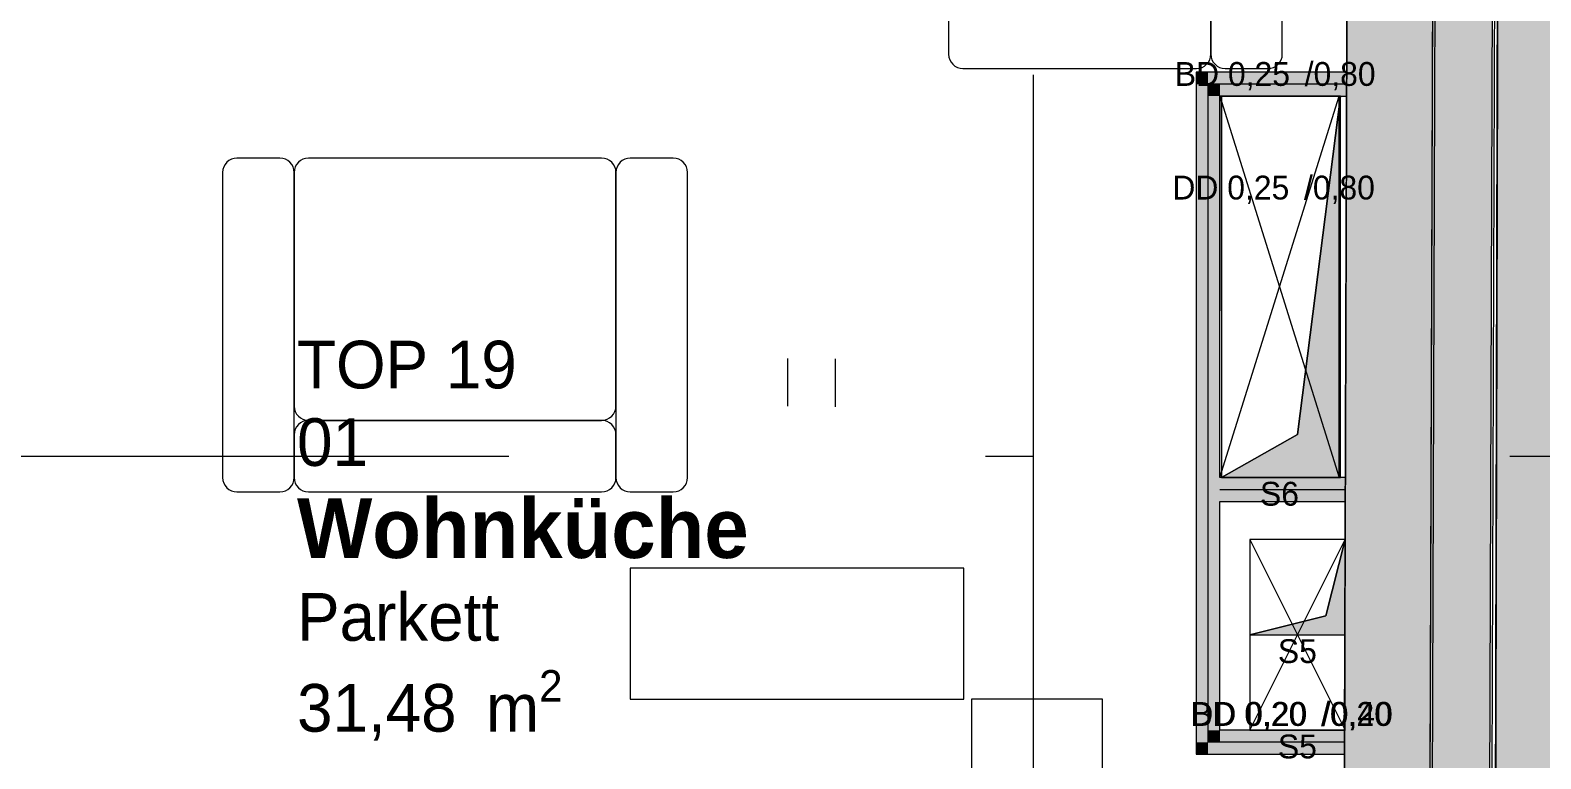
# Model space of a CAD drawing. Header units: metres. Extents: x -3 to 171, y -23 to 41.
# Drawn here: x 15.896 to 19.065, y -6.635 to -5.107 of the extents above; entities that cross this region are included whole.
import ezdxf

# ---------------------------------------------------------------- set-up
doc = ezdxf.new("R2010")
doc.units = ezdxf.units.M
doc.header["$MEASUREMENT"] = 0
for name, pattern in [('Achse', [0.004, 0.002, -0.001, 0, -0.001]), ('Schnittlinie', [0.006, 0.003, -0.0015, 0, -0.0015]), ('Strichlinie eng', [0.002, 0.0015, -0.0005])]:
    doc.linetypes.add(name, pattern=pattern)
for name, color, linetype in [('5._2.DG PP STG1_1_000 Achsraster', 7, 'Continuous'), ('5._2.DG PP STG1_1_110 Wand Aussen', 7, 'Continuous'), ('5._2.DG PP STG1_1_170 Schachtwände', 7, 'Continuous'), ('5._2.DG PP STG1_1_210 Decke', 7, 'Continuous'), ('5._2.DG PP STG1_1_220 Bodenaufbau', 7, 'Continuous'), ('5._2.DG PP STG1_1_270 Deckendurchbruchsymbol', 7, 'Continuous'), ('5._2.DG PP STG1_1_510 Möblierung', 7, 'Continuous'), ('5._2.DG PP STG1_1_520 Fixeinbauten', 7, 'Continuous'), ('5._2.DG PP STG1_1_725 Nachbarbebauung', 7, 'Continuous'), ('5._2.DG PP STG1_1_810 Raum', 7, 'Continuous'), ('5._2.DG PP STG1_1_851 Marker Schnitt', 7, 'Continuous'), ('5._2.DG PP STG1_1_Neubau_840 Baulinien', 7, 'Continuous')]:
    doc.layers.add(name, color=color, linetype=linetype)
doc.styles.add('ERSTELLTER_STIL_2', font='')
doc.styles.add('ERSTELLTER_STIL_6', font='')
doc.styles.get('ERSTELLTER_STIL_2').set_extended_font_data('Eurostile')
doc.styles.get('ERSTELLTER_STIL_6').set_extended_font_data('Eurostile', bold=True)
doc.linetypes.add('Grenze Grundstück', pattern='A,0,[2,415_260415_PP_VA_1_8 2 DG1.Shx,S=0.00031746,R=0,X=0,Y=0],-0.04,0', length=0.04)

msp = doc.modelspace()

# ---------------------------------------------------------------- hatches: boundary and pattern name
at = {"layer": '5._2.DG PP STG1_1_110 Wand Aussen', "linetype": 'Continuous', "lineweight": 13, "true_color": 0x3f7f02}
msp.add_hatch(color=76, dxfattribs=at).paths.add_polyline_path([(18.805, -14.9996), (18.855, 0.0004), (18.675, 0.001), (18.625, -14.999)])
at = {"layer": '5._2.DG PP STG1_1_110 Wand Aussen', "linetype": 'Continuous', "lineweight": 0, "true_color": 0x373737}
msp.add_hatch(color=250, dxfattribs=at).paths.add_polyline_path([(18.81, -14.9996), (18.86, 0.0004), (18.855, 0.0004), (18.805, -14.9996)])
at = {"layer": '5._2.DG PP STG1_1_110 Wand Aussen', "linetype": 'Continuous', "lineweight": 13, "true_color": 0xff6400}
msp.add_hatch(color=30, dxfattribs=at).paths.add_polyline_path([(18.93, -15), (18.98, 0), (18.86, 0.0004), (18.81, -14.9996)])
at = {"layer": '5._2.DG PP STG1_1_170 Schachtwände', "linetype": 'Continuous', "lineweight": 13, "true_color": 0xfb02fe}
for points in [[(18.3667, -5.22), (18.3417, -5.195), (18.3417, -5.22)], [(18.3667, -5.195), (18.3417, -5.195), (18.3667, -5.22)], [(18.3667, -5.22), (18.6576, -5.22), (18.6577, -5.195), (18.3667, -5.195)], [(18.3417, -5.22), (18.3417, -6.6), (18.3667, -6.6), (18.3667, -5.22)], [(18.3917, -5.245), (18.3667, -5.22), (18.3667, -5.245)], [(18.3917, -5.22), (18.3667, -5.22), (18.3917, -5.245)], [(18.3917, -5.245), (18.6575, -5.245), (18.6576, -5.22), (18.3917, -5.22)], [(18.3917, -6.575), (18.3917, -5.245), (18.3667, -5.245), (18.3667, -6.575)], [(18.3917, -6.07), (18.6548, -6.07), (18.6549, -6.045), (18.3917, -6.045)], [(18.3917, -6.095), (18.6547, -6.095), (18.6548, -6.07), (18.3917, -6.07)], [(18.3917, -6.575), (18.3667, -6.6), (18.3917, -6.6)], [(18.3667, -6.575), (18.3667, -6.6), (18.3917, -6.575)], [(18.3917, -6.6), (18.653, -6.6), (18.6531, -6.575), (18.3917, -6.575)], [(18.3667, -6.6), (18.3417, -6.625), (18.3667, -6.625)], [(18.3667, -6.6), (18.3417, -6.6), (18.3417, -6.625)], [(18.3667, -6.625), (18.6529, -6.625), (18.653, -6.6), (18.3667, -6.6)]]:
    msp.add_hatch(color=6, dxfattribs=at).paths.add_polyline_path(points)
at = {"layer": '5._2.DG PP STG1_1_270 Deckendurchbruchsymbol', "linetype": 'Continuous', "lineweight": 0}
for points in [[(18.395, -6.045), (18.645, -6.045), (18.645, -5.245), (18.5546, -5.9546)], [(18.4543, -6.375), (18.6543, -6.375), (18.6543, -6.175), (18.6139, -6.3346)]]:
    msp.add_hatch(color=8, dxfattribs=at).paths.add_polyline_path(points)
at = {"layer": '5._2.DG PP STG1_1_725 Nachbarbebauung', "linetype": 'Continuous', "lineweight": 0, "true_color": 0x1f1f1f}
msp.add_hatch(color=250, dxfattribs=at).paths.add_polyline_path([(18.9876, -0.0005), (18.958, -11.4452), (22.9775, -11.4791), (22.9775, -0.0038)])

# ---------------------------------------------------------------- linework, layer by layer
at = {"layer": '5._2.DG PP STG1_1_000 Achsraster', "color": 5, "linetype": 'Achse', "lineweight": 0, "ltscale": 1000}
for p, q in [((18, 3), (18, -22.5231)), ((-1.5, -6), (21, -6))]:
    msp.add_line(p, q, dxfattribs=at)
at = {"layer": '5._2.DG PP STG1_1_110 Wand Aussen', "color": 7, "linetype": 'Continuous', "lineweight": 18, "ltscale": 1000}
msp.add_line((18.805, -14.9996), (18.855, 0.0004), dxfattribs=at)
at = {"layer": '5._2.DG PP STG1_1_110 Wand Aussen', "color": 7, "linetype": 'Continuous', "lineweight": 13, "ltscale": 1000}
for p, q in [((18.81, -14.9996), (18.86, 0.0004)), ((18.93, -15), (18.98, 0))]:
    msp.add_line(p, q, dxfattribs=at)
at = {"layer": '5._2.DG PP STG1_1_110 Wand Aussen', "color": 7, "linetype": 'Continuous', "lineweight": 18, "ltscale": 1000, "flags": 128}
msp.add_lwpolyline([(18.675, 0.001), (18.6389, -10.845)], dxfattribs=at)
at = {"layer": '5._2.DG PP STG1_1_110 Wand Aussen', "color": 7, "linetype": 'Continuous', "lineweight": 13, "ltscale": 1000, "flags": 128}
msp.add_lwpolyline([(18.935, -15), (18.985, 0)], dxfattribs=at)
at = {"layer": '5._2.DG PP STG1_1_170 Schachtwände', "color": 7, "linetype": 'Continuous', "lineweight": 18, "ltscale": 1000}
for p, q in [((18.3917, -5.22), (18.3667, -5.22)), ((18.3667, -5.22), (18.3667, -5.245)), ((18.6576, -5.22), (18.3917, -5.22)), ((18.3667, -5.245), (18.3667, -6.575)), ((18.3917, -6.07), (18.6548, -6.07)), ((18.3667, -6.575), (18.3667, -6.6)), ((18.653, -6.6), (18.3667, -6.6))]:
    msp.add_line(p, q, dxfattribs=at)
at = {"layer": '5._2.DG PP STG1_1_170 Schachtwände', "color": 7, "linetype": 'Continuous', "lineweight": 18, "ltscale": 1000, "flags": 128}
for points in [[(18.3417, -5.195), (18.3417, -5.22)], [(18.6577, -5.195), (18.3417, -5.195)], [(18.6577, -5.195), (18.6576, -5.22)], [(18.3417, -5.22), (18.3417, -6.625)], [(18.6576, -5.22), (18.6575, -5.245)], [(18.3917, -5.245), (18.6575, -5.245)], [(18.3917, -6.045), (18.3917, -5.245)], [(18.6549, -6.045), (18.3917, -6.045)], [(18.6547, -6.095), (18.6549, -6.045)], [(18.3917, -6.575), (18.3917, -6.095)], [(18.3917, -6.095), (18.6547, -6.095)], [(18.6531, -6.575), (18.3917, -6.575)], [(18.6531, -6.575), (18.653, -6.6)], [(18.653, -6.6), (18.6529, -6.625)], [(18.3417, -6.625), (18.3667, -6.625)], [(18.3667, -6.625), (18.6529, -6.625)]]:
    msp.add_lwpolyline(points, dxfattribs=at)
at = {"layer": '5._2.DG PP STG1_1_210 Decke', "color": 7, "linetype": 'Continuous', "lineweight": 13, "ltscale": 1000, "true_color": 0xf4f4f4, "flags": 128}
msp.add_lwpolyline([(0.1362, -1.6878), (0.1803, -13.715), (6.39, -13.715), (6.39, -14.87), (12.42, -14.87), (12.42, -13.715), (18.8093, -13.715), (18.8494, -1.6878), (12.525, -1.6878), (12.525, -0.13), (6.455, -0.13), (6.455, -1.6878)], close=True, dxfattribs=at)
at = {"layer": '5._2.DG PP STG1_1_220 Bodenaufbau', "color": 7, "linetype": 'Continuous', "lineweight": 13, "ltscale": 1000, "true_color": 0xf4f4f4, "flags": 128}
msp.add_lwpolyline([(6.635, -1.705), (0.3163, -1.705), (0.3588, -13.2951), (3.005, -13.295), (3.005, -10.845), (6.57, -10.845), (6.57, -14.69), (12.24, -14.69), (12.24, -10.845), (18.6389, -10.845), (18.6693, -1.705), (12.345, -1.705), (12.345, -0.5726), (6.635, -0.5726)], close=True, dxfattribs=at)
at = {"layer": '5._2.DG PP STG1_1_270 Deckendurchbruchsymbol', "color": 7, "linetype": 'Strichlinie eng', "lineweight": 13, "ltscale": 1000}
for p, q in [((18.3917, -6.045), (18.6417, -5.245)), ((18.3917, -5.245), (18.6417, -6.045)), ((18.4543, -6.575), (18.6543, -6.175)), ((18.4543, -6.175), (18.6543, -6.575))]:
    msp.add_line(p, q, dxfattribs=at)
at = {"layer": '5._2.DG PP STG1_1_270 Deckendurchbruchsymbol', "color": 7, "linetype": 'Strichlinie eng', "lineweight": 13, "ltscale": 1000, "flags": 128}
for points in [[(18.6417, -6.045), (18.6417, -5.245), (18.3917, -5.245), (18.3917, -6.045)], [(18.6543, -6.575), (18.6543, -6.175), (18.4543, -6.175), (18.4543, -6.575)]]:
    msp.add_lwpolyline(points, close=True, dxfattribs=at)
at = {"layer": '5._2.DG PP STG1_1_270 Deckendurchbruchsymbol', "color": 7, "linetype": 'Continuous', "lineweight": 13, "ltscale": 1000, "flags": 128}
for points in [[(18.5546, -5.9546), (18.645, -5.245), (18.395, -5.245), (18.395, -6.045)], [(18.395, -6.045), (18.645, -6.045), (18.645, -5.245), (18.5546, -5.9546)], [(18.6139, -6.3346), (18.6543, -6.175), (18.4543, -6.175), (18.4543, -6.375)], [(18.4543, -6.375), (18.6543, -6.375), (18.6543, -6.175), (18.6139, -6.3346)]]:
    msp.add_lwpolyline(points, close=True, dxfattribs=at)
at = {"layer": '5._2.DG PP STG1_1_510 Möblierung', "color": 8, "linetype": 'Continuous', "lineweight": 13, "ltscale": 1000, "true_color": 0x7e7f7f}
for p, q in [((18.3727, -3.867), (18.3727, -5.157)), ((18.5227, -5.157), (18.5227, -3.867)), ((17.8227, -4.542), (17.8227, -5.157)), ((18.3727, -5.157), (18.3727, -4.542)), ((17.8527, -5.187), (18.3427, -5.187)), ((18.4027, -5.187), (18.4927, -5.187)), ((16.42, -5.375), (16.33, -5.375)), ((17.095, -5.375), (16.48, -5.375)), ((17.245, -5.375), (17.155, -5.375)), ((16.3, -5.405), (16.3, -6.045)), ((16.45, -5.405), (16.45, -5.895)), ((16.45, -6.045), (16.45, -5.405)), ((17.125, -5.895), (17.125, -5.405)), ((17.125, -5.405), (17.125, -6.045)), ((17.275, -6.045), (17.275, -5.405)), ((16.48, -5.925), (17.095, -5.925)), ((17.095, -5.925), (16.48, -5.925)), ((16.45, -5.955), (16.45, -6.045)), ((17.125, -6.045), (17.125, -5.955)), ((16.33, -6.075), (16.42, -6.075)), ((16.48, -6.075), (17.095, -6.075)), ((17.155, -6.075), (17.245, -6.075))]:
    msp.add_line(p, q, dxfattribs=at)
for centre, start, end in [((17.8527, -5.157), 180, 270), ((18.3427, -5.157), 270, 0), ((18.4027, -5.157), 180, 270), ((18.4927, -5.157), 270, 0), ((16.33, -5.405), 90, 180), ((16.42, -5.405), 0, 90), ((16.48, -5.405), 90, 180), ((17.095, -5.405), 0, 90), ((17.155, -5.405), 90, 180), ((17.245, -5.405), 0, 90), ((16.48, -5.895), 180, 270), ((16.48, -5.955), 90, 180), ((17.095, -5.895), 270, 0), ((17.095, -5.955), 0, 90), ((16.33, -6.045), 180, 270), ((16.42, -6.045), 270, 0), ((16.48, -6.045), 180, 270), ((17.095, -6.045), 270, 0), ((17.155, -6.045), 180, 270), ((17.245, -6.045), 270, 0)]:
    msp.add_arc(centre, 0.03, start, end, dxfattribs=at)
at = {"layer": '5._2.DG PP STG1_1_520 Fixeinbauten', "color": 5, "linetype": 'Continuous', "lineweight": 13, "ltscale": 1000, "flags": 128}
msp.add_lwpolyline([(17.155, -6.235), (17.155, -6.51), (17.855, -6.51), (17.855, -6.235)], close=True, dxfattribs=at)
msp.add_lwpolyline([(18.1457, -7.6609), (18.1457, -6.51), (17.8707, -6.51), (17.8707, -7.6609)], dxfattribs=at)
at = {"layer": '5._2.DG PP STG1_1_725 Nachbarbebauung', "color": 8, "linetype": 'Continuous', "lineweight": 13, "ltscale": 1000, "flags": 128}
msp.add_lwpolyline([(22.9775, -0.0038), (18.9876, -0.0005), (18.958, -11.4452), (22.9775, -11.4791)], dxfattribs=at)
at = {"layer": '5._2.DG PP STG1_1_851 Marker Schnitt', "color": 7, "linetype": 'Schnittlinie', "lineweight": 13, "ltscale": 1000}
for p, q in [((17.4851, 4.805), (17.4851, -22.5231)), ((17.5851, 4.8037), (17.5851, -22.5231))]:
    msp.add_line(p, q, dxfattribs=at)
at = {"layer": '5._2.DG PP STG1_1_Neubau_840 Baulinien', "color": 76, "linetype": 'Grenze Grundstück', "lineweight": 13, "ltscale": 1000, "true_color": 0x3f7f02, "flags": 128}
msp.add_lwpolyline([(0.0612, -22.5231), (0.0564, -12.2031), (0, -0.0002), (18.985, -0.0012), (18.958, -11.4452), (18.9, -19.5674), (18.8871, -22.5231)], dxfattribs=at)

# ---------------------------------------------------------------- texts
at = {"layer": '5._2.DG PP STG1_1_270 Deckendurchbruchsymbol', "color": 1, "linetype": 'Continuous', "lineweight": 0, "char_height": 0.05, "style": 'ERSTELLTER_STIL_2'}
for s, insert, attachment_point in [('\\A1;{\\pqc;\\pt0;\\fEurostile|b0|i0|c0|p0;\\W1.000000;BD 0,25\\fEurostile|b0|i0|c0|p0;\\W1.000000;\\A1{\\H.66x;\\S^  ;}\\fEurostile|b0|i0|c0|p0;\\W1.000000; /0,80\\fEurostile|b0|i0|c0|p0;\\W1.000000;\\A1{\\H.66x;\\S^  ;}\\fEurostile|b0|i0|c0|p0;\\W1.000000;\\fEurostile|b0|i0|c0|p0;\\W1.000000;\\A1{\\H.66x;\\S^  ;}}', (18.52, -5.2381), 8), ('\\A1;{\\pqc;\\pt0;\\fEurostile|b0|i0|c0|p0;\\W1.000000;DD 0,25\\fEurostile|b0|i0|c0|p0;\\W1.000000;\\A1{\\H.66x;\\S^  ;}\\fEurostile|b0|i0|c0|p0;\\W1.000000; /0,80\\fEurostile|b0|i0|c0|p0;\\W1.000000;\\A1{\\H.66x;\\S^  ;}\\fEurostile|b0|i0|c0|p0;\\W1.000000;\\fEurostile|b0|i0|c0|p0;\\W1.000000;\\A1{\\H.66x;\\S^  ;}}', (18.5167, -5.4764), 8), ('\\A1;{\\pqc;\\pt0;\\fEurostile|b0|i0|c0|p0;\\W1.000000;S6}', (18.5167, -6.0539), 2), ('\\A1;{\\pqc;\\pt0;\\fEurostile|b0|i0|c0|p0;\\W1.000000;S5}', (18.5543, -6.3839), 2), ('\\A1;{\\pqc;\\pt0;\\fEurostile|b0|i0|c0|p0;\\W1.000000;DD 0,20\\fEurostile|b0|i0|c0|p0;\\W1.000000;\\A1{\\H.66x;\\S^  ;}\\fEurostile|b0|i0|c0|p0;\\W1.000000; /0,40\\fEurostile|b0|i0|c0|p0;\\W1.000000;\\A1{\\H.66x;\\S^  ;}\\fEurostile|b0|i0|c0|p0;\\W1.000000;\\fEurostile|b0|i0|c0|p0;\\W1.000000;\\A1{\\H.66x;\\S^  ;}}', (18.5543, -6.5803), 8), ('\\A1;{\\pqc;\\pt0;\\fEurostile|b0|i0|c0|p0;\\W1.000000;BD 0,20\\fEurostile|b0|i0|c0|p0;\\W1.000000;\\A1{\\H.66x;\\S^  ;}\\fEurostile|b0|i0|c0|p0;\\W1.000000; /0,20\\fEurostile|b0|i0|c0|p0;\\W1.000000;\\A1{\\H.66x;\\S^  ;}\\fEurostile|b0|i0|c0|p0;\\W1.000000;\\fEurostile|b0|i0|c0|p0;\\W1.000000;\\A1{\\H.66x;\\S^  ;}}', (18.5543, -6.5803), 8), ('\\A1;{\\pqc;\\pt0;\\fEurostile|b0|i0|c0|p0;\\W1.000000;S5}', (18.5543, -6.5839), 2)]:
    msp.add_mtext(s, dxfattribs=dict(at, insert=insert, attachment_point=attachment_point))
at = {"layer": '5._2.DG PP STG1_1_810 Raum', "color": 7, "linetype": 'Continuous', "lineweight": 13, "attachment_point": 1}
for s, insert, char_height, style in [('\\A1;{\\pql;\\pt0;\\fEurostile|b0|i0|c0|p0;\\W1.000000;TOP 19}', (16.4561, -5.758), 0.1, 'ERSTELLTER_STIL_2'), ('\\A1;{\\pql;\\pt0;\\fEurostile|b0|i0|c0|p0;\\W1.000000;01}', (16.4561, -5.9205), 0.1, 'ERSTELLTER_STIL_2'), ('\\A1;{\\pql;\\pt0;\\fEurostile|b1|i0|c0|p0;\\W1.000000;Wohnküche}', (16.4561, -6.0887), 0.125, 'ERSTELLTER_STIL_6'), ('\\A1;{\\pql;\\pt0;\\fEurostile|b0|i0|c0|p0;\\W1.000000;Parkett}', (16.4561, -6.2872), 0.1, 'ERSTELLTER_STIL_2'), ('\\A1;{\\pql;\\pt0,0.05;\\fEurostile|b0|i0|c0|p0;\\W1.000000;31,48\\fEurostile|b0|i0|c0|p0;\\W1.000000;\\A1{\\H.66x;\\S^  ;}\\fEurostile|b0|i0|c0|p0;\\W1.000000; m\\fEurostile|b0|i0|c0|p0;\\W1.000000;\\A1{\\H.66x;\\S2^  ;}}', (16.4561, -6.4487), 0.1, 'ERSTELLTER_STIL_2')]:
    msp.add_mtext(s, dxfattribs=dict(at, insert=insert, char_height=char_height, style=style))

doc.saveas('drawing.dxf')
